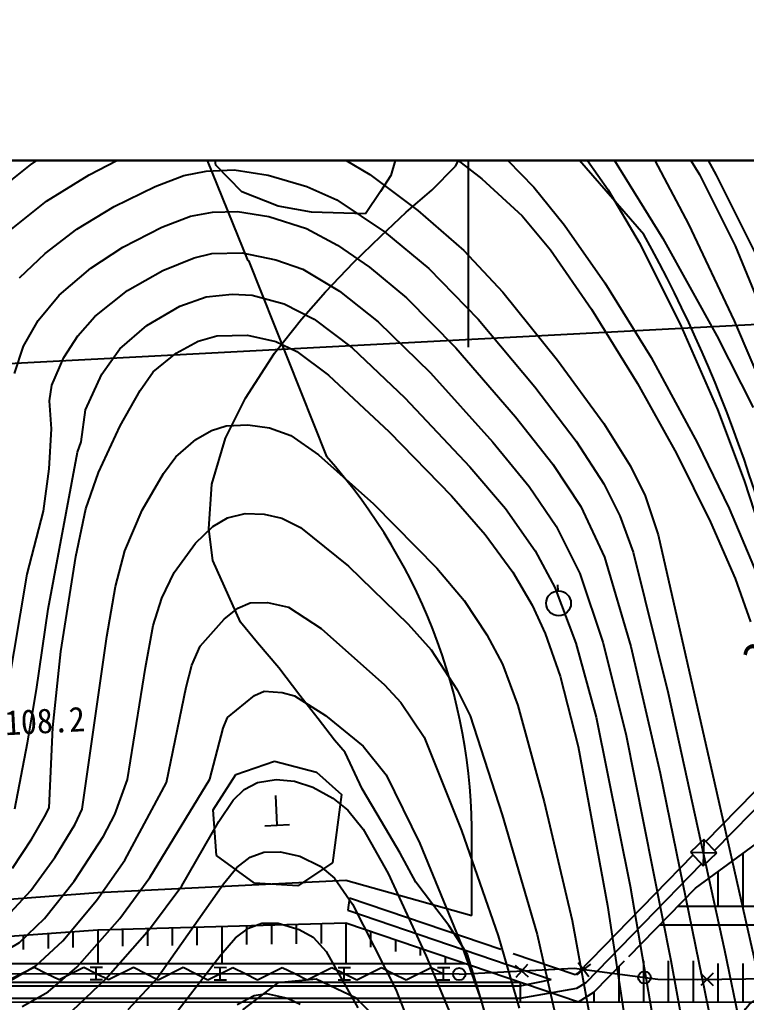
# Model space of a CAD drawing. Header units: millimetres. Extents: x 13158 to 13954, y 1103 to 1809.
# Drawn here: x 13435.4 to 13494, y 1495.5 to 1574.7 of the extents above; entities that cross this region are included whole.
import ezdxf
from ezdxf.xclip import XClip

# ---------------------------------------------------------------- set-up
doc = ezdxf.new("R2010")
doc.units = ezdxf.units.MM
doc.header["$LTSCALE"] = 10
doc.header["$MEASUREMENT"] = 0
doc.header["$XCLIPFRAME"] = 2
doc.layers.add('TN-MANH', color=4, linetype='Continuous')
doc.layers.add('TZ-BASE', color=253, linetype='Continuous')
doc.layers.add('TX-PAPR', color=2, linetype='Continuous', plot=False)
doc.styles.add('GR', font='GulimChe.ttf')
doc.styles.add('HANA', font='GulimChe.ttf')

# ---------------------------------------------------------------- blocks, each defined once
blk = doc.blocks.new('JD-SGKLSNK8SGJS87')
at = {"layer": 'TZ-BASE'}
for p, q in [((212.13, 66.933), (201.97, 91.898)), ((212.13, 66.933), (201.97, 91.898)), ((244.023, 69.033), (230.059, 85.123)), ((244.023, 69.033), (230.059, 85.123)), ((246.444, 79.878, 98), (249.868, 73.835, 98)), ((209.51, 74.636, 105.124), (209.156, 78.322, 105.124)), ((246.238, 77.543, 99), (248.512, 73.877, 99)), ((194.575, 74.671, 104), (197.233, 76.332, 104)), ((224.395, 76.474, 105.124), (223.63, 73.804, 105.124)), ((227.205, 76.441, 104), (230.962, 73.528, 104)), ((228.847, 74.548, 113.636), (229.767, 76.352, 113.636)), ((199.304, 73.86, 105), (203.465, 75.991, 105)), ((219.338, 75.398, 105), (221.94, 73.871, 105)), ((232.767, 75.297, 103), (235.167, 72.863, 103)), ((239.203, 75.399, 102), (241.148, 72.641, 102)), ((244.509, 75.768, 100), (247.621, 69.867, 100)), ((192.561, 73.036, 104), (194.575, 74.671, 104)), ((211.627, 72.487, 105.124), (209.51, 74.636, 105.124)), ((226.921, 72.611, 113.636), (228.847, 74.548, 113.636)), ((241.626, 75.061, 101), (245.552, 68.717, 101)), ((195.867, 71.737, 105), (199.304, 73.86, 105)), ((204.625, 72.92, 106), (206.948, 73.793, 106)), ((206.948, 73.793, 106), (208.744, 74.159, 106)), ((208.744, 74.159, 106), (211.011, 74.245, 106)), ((211.011, 74.245, 106), (213.729, 73.831, 106)), ((213.729, 73.831, 106), (216.86, 72.924, 106)), ((221.94, 73.871, 105), (225.792, 70.989, 105)), ((223.63, 73.804, 105.124), (222.795, 72.502, 105.124)), ((248.512, 73.877, 99), (251.388, 68.141, 99)), ((249.868, 73.835, 98), (253.313, 66.885, 98)), ((201.322, 71.299, 106), (204.625, 72.92, 106)), ((216.86, 72.924, 106), (219.272, 71.835, 106)), ((230.962, 73.528, 104), (234.207, 70.546, 104)), ((235.167, 72.863, 103), (237.631, 69.795, 103)), ((214.555, 71.338, 105.124), (211.627, 72.487, 105.124)), ((222.795, 72.502, 105.124), (221.594, 70.72, 105.124)), ((224.855, 70.856, 113.636), (226.921, 72.611, 113.636)), ((241.148, 72.641, 102), (243.64, 68.411, 102)), ((192.637, 69.144, 105), (195.867, 71.737, 105)), ((198.305, 69.469, 106), (201.322, 71.299, 106)), ((217.228, 70.835, 105.124), (214.555, 71.338, 105.124)), ((219.272, 71.835, 106), (223.119, 69.247, 106)), ((205.179, 69.636, 107), (207.466, 70.517, 107)), ((207.466, 70.517, 107), (209.239, 70.857, 107)), ((209.239, 70.857, 107), (211.262, 70.905, 107)), ((211.262, 70.905, 107), (213.781, 70.496, 107)), ((213.781, 70.496, 107), (216.833, 69.541, 107)), ((221.594, 70.72, 105.124), (217.228, 70.835, 105.124)), ((222.828, 68.9, 113.636), (224.855, 70.856, 113.636)), ((225.792, 70.989, 105), (229.521, 67.752, 105)), ((234.207, 70.546, 104), (236.492, 67.815, 104)), ((237.631, 69.795, 103), (240.881, 65.143, 103)), ((247.621, 69.867, 100), (251.316, 62.094, 100)), ((195.773, 67.519, 106), (198.305, 69.469, 106)), ((202.017, 68.034, 107), (205.179, 69.636, 107)), ((216.833, 69.541, 107), (219.335, 68.19, 107)), ((220.658, 66.823, 113.636), (222.828, 68.9, 113.636)), ((223.119, 69.247, 106), (226.683, 66.297, 106)), ((219.335, 68.19, 107), (221.915, 66.412, 107)), ((243.64, 68.411, 102), (246.95, 61.825, 102)), ((245.552, 68.717, 101), (249.921, 60.888, 101)), ((251.388, 68.141, 99), (253.276, 63.555, 99)), ((193.703, 65.548, 106), (195.773, 67.519, 106)), ((199.431, 66.322, 107), (202.017, 68.034, 107)), ((207.77, 67.161, 108), (209.203, 67.505, 108)), ((209.203, 67.505, 108), (211.64, 67.559, 108)), ((211.64, 67.559, 108), (214.353, 66.996, 108)), ((229.521, 67.752, 105), (232.656, 64.389, 105)), ((236.492, 67.815, 104), (239.794, 63.04, 104)), ((205.241, 66.149, 108), (207.77, 67.161, 108)), ((212.158, 66.962), (218.439, 51.141)), ((212.158, 66.962), (218.439, 51.141)), ((214.353, 66.996, 108), (216.526, 66.255, 108)), ((218.366, 64.426, 113.636), (220.658, 66.823, 113.636)), ((196.889, 64.155, 107), (199.431, 66.322, 107)), ((202.401, 64.52, 108), (205.241, 66.149, 108)), ((216.526, 66.255, 108), (219.49, 64.47, 108)), ((221.915, 66.412, 107), (224.895, 63.935, 107)), ((226.683, 66.297, 106), (230.667, 62.221, 106)), ((240.881, 65.143, 103), (244.608, 59.139, 103)), ((195.189, 62.113, 107), (196.889, 64.155, 107)), ((199.77, 62.429, 108), (202.401, 64.52, 108)), ((208.729, 64.033, 109), (210.835, 64.245, 109)), ((210.835, 64.245, 109), (212.46, 64.159, 109)), ((212.46, 64.159, 109), (215.028, 63.469, 109)), ((216.437, 62.228, 113.636), (218.366, 64.426, 113.636)), ((219.49, 64.47, 108), (222.615, 62.009, 108)), ((232.656, 64.389, 105), (237.073, 58.927, 105)), ((206.617, 63.27, 109), (208.729, 64.033, 109)), ((215.028, 63.469, 109), (217.445, 62.216, 109)), ((224.895, 63.935, 107), (228.867, 59.923, 107)), ((0, 48.59), (280, 63.212)), ((203.97, 61.705, 109), (206.617, 63.27, 109)), ((239.794, 63.04, 104), (243.513, 57.043, 104)), ((194.006, 60.045, 107), (195.189, 62.113, 107)), ((198.393, 60.873, 108), (199.77, 62.429, 108)), ((214.243, 59.488, 113.636), (216.437, 62.228, 113.636)), ((217.445, 62.216, 109), (220.522, 59.911, 109)), ((222.615, 62.009, 108), (226.818, 57.904, 108)), ((230.667, 62.221, 106), (235.238, 56.774, 106)), ((246.95, 61.825, 102), (249.955, 54.943, 102)), ((251.316, 62.094, 100), (253.915, 55.987, 100)), ((201.778, 59.818, 109), (203.97, 61.705, 109)), ((197.266, 59.121, 108), (198.393, 60.873, 108)), ((206.316, 59.484, 110), (208.093, 60.448, 110)), ((208.093, 60.448, 110), (209.592, 60.87, 110)), ((209.592, 60.87, 110), (212.073, 60.94, 110)), ((212.073, 60.94, 110), (214.346, 60.411, 110)), ((214.346, 60.411, 110), (216.049, 59.602, 110)), ((249.921, 60.888, 101), (252.829, 55.103, 101)), ((193.275, 57.843, 107), (194.006, 60.045, 107)), ((200.335, 57.792, 109), (201.778, 59.818, 109)), ((204.469, 57.971, 110), (206.316, 59.484, 110)), ((211.921, 55.864, 113.636), (214.243, 59.488, 113.636)), ((216.049, 59.602, 110), (218.612, 57.699, 110)), ((220.522, 59.911, 109), (224.77, 55.885, 109)), ((228.867, 59.923, 107), (233.689, 54.353, 107)), ((196.303, 56.909, 108), (197.266, 59.121, 108)), ((237.073, 58.927, 105), (240.798, 53.811, 105)), ((244.608, 59.139, 103), (248.34, 52.217, 103)), ((203.41, 56.47, 110), (204.469, 57.971, 110)), ((226.818, 57.904, 108), (231.861, 52.308, 108)), ((199.017, 54.915, 109), (200.335, 57.792, 109)), ((218.612, 57.699, 110), (223.507, 53.136, 110)), ((243.513, 57.043, 104), (246.647, 51.389, 104)), ((196.123, 55.63, 108), (196.303, 56.909, 108)), ((201.812, 53.616, 110), (203.41, 56.47, 110)), ((235.238, 56.774, 106), (238.569, 52.389, 106)), ((196.268, 53.372, 108), (196.123, 55.63, 108)), ((210.307, 52.636, 113.636), (211.921, 55.864, 113.636)), ((224.77, 55.885, 109), (230.01, 50.316, 109)), ((198.671, 52.346, 109), (199.017, 54.915, 109)), ((249.955, 54.943, 102), (252.115, 49.227, 102)), ((233.689, 54.353, 107), (236.683, 50.54, 107)), ((196.079, 50.166, 108), (196.268, 53.372, 108)), ((200.064, 49.864, 110), (201.812, 53.616, 110)), ((207.917, 52.531, 111), (209.162, 53.238, 111)), ((209.162, 53.238, 111), (210.353, 53.616, 111)), ((210.353, 53.616, 111), (212.101, 53.716, 111)), ((212.101, 53.716, 111), (213.849, 53.461, 111)), ((213.849, 53.461, 111), (215.557, 52.84, 111)), ((223.507, 53.136, 110), (228.532, 47.987, 110)), ((240.798, 53.811, 105), (242.948, 50.362, 105)), ((198.363, 51.501, 109), (198.671, 52.346, 109)), ((206.295, 51.125, 111), (207.917, 52.531, 111)), ((209.191, 48.922, 113.636), (210.307, 52.636, 113.636)), ((215.557, 52.84, 111), (217.809, 51.282, 111)), ((231.861, 52.308, 108), (234.785, 48.725, 108)), ((238.569, 52.389, 106), (240.813, 48.938, 106)), ((195.993, 38.847, 109), (198.363, 51.501, 109)), ((248.34, 52.217, 103), (250.909, 46.954, 103)), ((205.289, 49.782, 111), (206.295, 51.125, 111)), ((217.809, 51.282, 111), (222.238, 47.342, 111)), ((246.647, 51.389, 104), (249.413, 45.865, 104)), ((195.629, 46.758, 108), (196.079, 50.166, 108)), ((230.01, 50.316, 109), (232.866, 46.955, 109)), ((236.683, 50.54, 107), (238.948, 47.133, 107)), ((242.948, 50.362, 105), (244.133, 47.996, 105)), ((199.028, 46.926, 110), (200.064, 49.864, 110)), ((203.573, 46.832, 111), (205.289, 49.782, 111)), ((252.115, 49.227, 102), (254.56, 41.688, 102)), ((208.942, 45.322, 113.636), (209.191, 48.922, 113.636)), ((234.785, 48.725, 108), (236.97, 45.543, 108)), ((240.813, 48.938, 106), (242.094, 46.366, 106)), ((228.532, 47.987, 110), (231.246, 44.865, 110)), ((244.133, 47.996, 105), (245.185, 44.838, 105)), ((194.299, 41.66, 108), (195.629, 46.758, 108)), ((198.228, 43.084, 110), (199.028, 46.926, 110)), ((202.187, 43.546, 111), (203.573, 46.832, 111)), ((222.238, 47.342, 111), (227.326, 42.165, 111)), ((232.866, 46.955, 109), (235.258, 43.56, 109)), ((238.948, 47.133, 107), (240.842, 43.051, 107)), ((250.909, 46.954, 103), (253.163, 41.607, 103)), ((209.291, 45.506, 112), (210.464, 46.209, 112)), ((210.464, 46.209, 112), (211.892, 46.558, 112)), ((211.892, 46.558, 112), (213.413, 46.495, 112)), ((213.413, 46.495, 112), (214.831, 46.177, 112)), ((214.831, 46.177, 112), (216.357, 45.428, 112)), ((242.094, 46.366, 106), (243.162, 43.448, 106)), ((207.882, 44.162, 112), (209.291, 45.506, 112)), ((209.285, 42.783, 113.636), (208.942, 45.322, 113.636)), ((216.357, 45.428, 112), (220.219, 42.311, 112)), ((236.97, 45.543, 108), (238.874, 41.72, 108)), ((249.413, 45.865, 104), (251.396, 41.318, 104)), ((231.246, 44.865, 110), (233.455, 41.828, 110)), ((245.185, 44.838, 105), (249.718, 24.856, 105)), ((206.173, 41.807, 112), (207.882, 44.162, 112)), ((235.258, 43.56, 109), (236.844, 40.587, 109)), ((197.022, 35.447, 110), (198.228, 43.084, 110)), ((201.435, 40.673, 111), (202.187, 43.546, 111)), ((211.5, 37.796, 113.636), (209.285, 42.783, 113.636)), ((240.842, 43.051, 107), (242.973, 35.829, 107)), ((243.162, 43.448, 106), (245.997, 32.077, 106)), ((220.219, 42.311, 112), (225.016, 37.65, 112)), ((227.326, 42.165, 111), (229.534, 39.554, 111)), ((192.711, 32.245, 108), (194.299, 41.66, 108)), ((205.179, 39.734, 112), (206.173, 41.807, 112)), ((233.455, 41.828, 110), (235.015, 39.16, 110)), ((238.874, 41.72, 108), (240.71, 36.197, 108)), ((251.396, 41.318, 104), (252.618, 37.834, 104)), ((200.726, 36.635, 111), (201.435, 40.673, 111)), ((236.844, 40.587, 109), (238.545, 36.115, 109)), ((237.069, 40.824, 109.048), (237.095, 40.325, 109.048)), ((204.474, 37.527, 112), (205.179, 39.734, 112)), ((195.074, 32.369, 109), (195.993, 38.847, 109)), ((210.202, 38.04, 113), (211.305, 38.93, 113)), ((211.305, 38.93, 113), (212.284, 39.353, 113)), ((212.284, 39.353, 113), (213.695, 39.378, 113)), ((213.695, 39.378, 113), (215.387, 39.008, 113)), ((215.387, 39.008, 113), (218.009, 37.282, 113)), ((229.534, 39.554, 111), (231.372, 36.776, 111)), ((235.015, 39.16, 110), (236.081, 36.894, 110)), ((208.262, 35.857, 113), (210.202, 38.04, 113)), ((203.836, 34.141, 112), (204.474, 37.527, 112)), ((212.876, 36.136, 113.636), (211.5, 37.796, 113.636)), ((218.009, 37.282, 113), (223.116, 32.754, 113)), ((225.016, 37.65, 112), (226.875, 35.581, 112)), ((198.736, 22.729, 111), (200.726, 36.635, 111)), ((231.372, 36.776, 111), (232.643, 34.423, 111)), ((236.081, 36.894, 110), (237.291, 33.46, 110)), ((207.583, 34.35, 113), (208.262, 35.857, 113)), ((214.612, 34.11, 113.636), (212.876, 36.136, 113.636)), ((238.545, 36.115, 109), (240.196, 30.15, 109)), ((240.71, 36.197, 108), (242.586, 28.81, 108)), ((242.973, 35.829, 107), (245.355, 25.621, 107)), ((196.375, 29.327, 110), (197.022, 35.447, 110)), ((226.875, 35.581, 112), (228.974, 32.349, 112)), ((202.41, 25.121, 112), (203.836, 34.141, 112)), ((207.117, 32.57, 113), (207.583, 34.35, 113)), ((216.305, 31.904, 113.636), (214.612, 34.11, 113.636)), ((232.643, 34.423, 111), (233.87, 31.087, 111)), ((237.291, 33.46, 110), (238.726, 27.79, 110)), ((205.541, 24.874, 113), (207.117, 32.57, 113)), ((223.116, 32.754, 113), (224.433, 31.328, 113)), ((194.331, 28.075, 109), (195.074, 32.369, 109)), ((210.453, 30.129, 114), (212.636, 31.885, 114)), ((212.636, 31.885, 114), (213.41, 32.251, 114)), ((213.41, 32.251, 114), (214.866, 32.137, 114)), ((214.866, 32.137, 114), (215.862, 31.866, 114)), ((215.862, 31.866, 114), (218.361, 30.284, 114)), ((217.779, 30.021, 113.636), (216.305, 31.904, 113.636)), ((228.974, 32.349, 112), (230.025, 30.246, 112)), ((245.997, 32.077, 106), (250.522, 11.371, 106)), ((224.433, 31.328, 113), (226.32, 28.525, 113)), ((233.87, 31.087, 111), (235.989, 23.32, 111)), ((210.118, 29.247, 114), (210.453, 30.129, 114)), ((218.361, 30.284, 114), (221.385, 27.807, 114)), ((230.025, 30.246, 112), (232.617, 22.281, 112)), ((240.196, 30.15, 109), (242.923, 16.521, 109)), ((196.073, 22.844, 110), (196.375, 29.327, 110)), ((219.094, 28.3, 113.636), (217.779, 30.021, 113.636)), ((209.043, 25.162, 114), (210.118, 29.247, 114)), ((226.32, 28.525, 113), (229.336, 21, 113)), ((242.586, 28.81, 108), (246.208, 10.534, 108)), ((193.303, 22.751, 109), (194.331, 28.075, 109)), ((219.952, 27.307, 113.636), (219.094, 28.3, 113.636)), ((221.385, 27.807, 114), (223.256, 25.49, 114)), ((238.726, 27.79, 110), (241.103, 14.963, 110)), ((221.318, 24.38, 113.636), (219.952, 27.307, 113.636)), ((211.125, 25.525, 114.763), (214.252, 26.607, 114.763)), ((214.252, 26.607, 114.763), (217.646, 25.715, 114.763)), ((248.181, 16.373), (261.869, 26.351)), ((249.035, 20.114), (254.989, 26.223)), ((209.312, 22.68, 114.763), (211.125, 25.525, 114.763)), ((217.646, 25.715, 114.763), (219.644, 23.909, 114.763)), ((223.256, 25.49, 114), (225.975, 19.978, 114)), ((245.355, 25.621, 107), (249.468, 5.367, 107)), ((249.73, 19.395), (255.684, 25.504)), ((201.384, 22.299, 112), (202.41, 25.121, 112)), ((202.188, 18.627, 113), (205.541, 24.874, 113)), ((204.204, 17.222, 114), (209.043, 25.162, 114)), ((211.796, 24.323, 115), (212.88, 24.87, 115)), ((212.88, 24.87, 115), (214.373, 25.121, 115)), ((214.373, 25.121, 115), (215.855, 24.976, 115)), ((215.855, 24.976, 115), (217.337, 24.515, 115)), ((249.718, 24.856, 105), (254.934, 1.862, 105)), ((210.913, 23.45, 115), (211.796, 24.323, 115)), ((214.474, 21.434, 115.266), (214.349, 23.831, 115.266)), ((217.337, 24.515, 115), (218.96, 23.627, 115)), ((219.644, 23.909, 114.763), (218.918, 18.401, 114.763)), ((222.868, 21.731, 113.636), (221.318, 24.38, 113.636)), ((209.753, 21.749, 115), (210.913, 23.45, 115)), ((218.96, 23.627, 115), (220.172, 22.643, 115)), ((235.989, 23.32, 111), (238.239, 13.764, 111)), ((195.707, 22.109, 110), (196.073, 22.844, 110)), ((198.182, 21.529, 111), (198.736, 22.729, 111)), ((200.468, 20.545, 112), (201.384, 22.299, 112)), ((209.585, 18.997, 114.763), (209.312, 22.68, 114.763)), ((220.172, 22.643, 115), (221.387, 21.129, 115)), ((232.617, 22.281, 112), (235.414, 12.642, 112)), ((194.686, 20.343, 110), (195.707, 22.109, 110)), ((196.529, 18.828, 111), (198.182, 21.529, 111)), ((206.769, 16.559, 115), (209.753, 21.749, 115)), ((213.475, 21.382, 115.266), (215.472, 21.486, 115.266)), ((224.377, 19.184, 113.636), (222.868, 21.731, 113.636)), ((221.387, 21.129, 115), (223.406, 17.559, 115)), ((229.336, 21, 113), (232.294, 12.515, 113)), ((193.114, 17.965, 110), (194.686, 20.343, 110)), ((198.107, 16.928, 112), (200.468, 20.545, 112)), ((225.975, 19.978, 114), (229.36, 11.718, 114)), ((248.857, 20.298), (247.778, 19.255)), ((248.857, 20.298), (248.821, 18.177)), ((249.899, 19.22), (248.857, 20.298)), ((212.282, 18.874, 116), (213.398, 19.258, 116)), ((213.398, 19.258, 116), (214.713, 19.304, 116)), ((214.713, 19.304, 116), (216.289, 18.933, 116)), ((225.646, 16.84, 113.636), (224.377, 19.184, 113.636)), ((230.149, 14.165), (230.149, 19.014)), ((230.149, 14.165), (230.149, 19.014)), ((238.736, 9.546), (247.999, 19.051)), ((247.778, 19.255), (249.899, 19.22)), ((247.778, 19.255), (248.821, 18.177)), ((248.821, 18.177), (249.899, 19.22)), ((251.999, 19.156), (251.999, 14.908)), ((194.597, 16.178, 111), (196.529, 18.828, 111)), ((199.896, 15.36, 113), (202.188, 18.627, 113)), ((212.647, 16.759, 114.763), (209.585, 18.997, 114.763)), ((211.203, 18.036, 116), (212.282, 18.874, 116)), ((218.918, 18.401, 114.763), (216.127, 16.551, 114.763)), ((216.289, 18.933, 116), (217.932, 18.139, 116)), ((239.368, 8.762), (248.683, 18.32)), ((210.146, 16.726, 116), (211.203, 18.036, 116)), ((217.932, 18.139, 116), (219.097, 17.168, 116)), ((223.406, 17.559, 115), (226.466, 10.876, 115)), ((249.999, 17.698), (249.999, 14.908)), ((195.702, 13.913, 112), (198.107, 16.928, 112)), ((199.999, 16.016), (219.999, 17.017)), ((199.999, 16.016), (219.999, 17.017)), ((201.773, 13.91, 114), (204.204, 17.222, 114)), ((204.699, 9, 116), (210.146, 16.726, 116)), ((216.127, 16.551, 114.763), (212.647, 16.759, 114.763)), ((219.097, 17.168, 116), (220.55, 15.067, 116)), ((219.999, 17.017), (230.149, 14.165)), ((219.999, 17.017), (230.149, 14.165)), ((226.981, 15.079, 113.636), (225.646, 16.84, 113.636)), ((179.999, 14.525), (199.999, 16.016)), ((179.999, 14.525), (199.999, 16.016)), ((192.653, 14.067, 111), (194.597, 16.178, 111)), ((204.177, 13.058, 115), (206.769, 16.559, 115)), ((242.811, 10.862), (248.181, 16.373)), ((242.923, 16.521, 109), (245.901, -0.898, 109)), ((197.177, 12.114, 113), (199.896, 15.36, 113)), ((220.303, 15.586), (220.151, 14.581)), ((220.303, 15.586), (232.49, 11.44)), ((220.55, 15.067, 116), (224.03, 8.193, 116)), ((228.317, 13.359, 113.636), (226.981, 15.079, 113.636)), ((220.151, 14.581), (236.549, 9.003)), ((241.103, 14.963, 110), (250.873, -48.895, 110)), ((246.754, 14.908), (280, 14.91)), ((193.704, 11.999, 112), (195.702, 13.913, 112)), ((198.349, 10.029, 114), (201.773, 13.91, 114)), ((199.999, 13.016), (219.999, 13.577)), ((212.151, 13.136, 117), (213.236, 13.555, 117)), ((213.236, 13.555, 117), (214.557, 13.542, 117)), ((214.557, 13.542, 117), (216.235, 13.039, 117)), ((216, 13.464), (216, 11.88)), ((218, 13.52), (218, 11.908)), ((219.999, 13.577), (238.751, 7.197)), ((220, 13.577), (220, 10.296)), ((238.239, 13.764, 111), (241.466, -3.784, 111)), ((179.999, 11.525), (199.999, 13.016)), ((196, 12.717), (196, 11.506)), ((198, 12.867), (198, 11.581)), ((200, 13.016), (200, 10.295)), ((200.656, 9.053, 115), (204.177, 13.058, 115)), ((202, 13.072), (202, 11.684)), ((204, 13.128), (204, 11.712)), ((206, 13.184), (206, 11.74)), ((208, 13.24), (208, 11.768)), ((210, 13.296), (210, 10.296)), ((211.112, 12.36, 117), (212.151, 13.136, 117)), ((212, 13.352), (212, 11.824)), ((214, 13.408), (214, 11.852)), ((216.235, 13.039, 117), (217.378, 12.404, 117)), ((222, 12.896), (222, 11.606)), ((229.251, 11.902, 113.636), (228.317, 13.359, 113.636)), ((245.292, 13.408), (280, 13.41)), ((191.821, 10.886, 112), (193.704, 11.999, 112)), ((194, 12.568), (194, 11.432)), ((195.021, 10.119, 113), (197.177, 12.114, 113)), ((209.932, 11, 117), (211.112, 12.36, 117)), ((217.378, 12.404, 117), (218.414, 11.261, 117)), ((224, 12.216), (224, 11.275)), ((229.808, 11.013, 113.636), (229.251, 11.902, 113.636)), ((232.294, 12.515, 113), (233.982, 6.688, 113)), ((235.414, 12.642, 112), (237.691, 2.557, 112)), ((218.414, 11.261, 117), (220.974, 6.735, 117)), ((226, 11.535), (226, 10.945)), ((229.36, 11.718, 114), (230.969, 7.147, 114)), ((233.49, 11.1), (238.496, 9.397)), ((250.522, 11.371, 106), (252.457, 2.14, 106)), ((106.961, 10.291), (229.64, 10.297)), ((205.246, 4.937, 117), (209.932, 11, 117)), ((226.466, 10.876, 115), (228.423, 6.267, 115)), ((228, 10.855), (228, 10.297)), ((230.867, 7.544, 113.636), (229.808, 11.013, 113.636)), ((238.728, 10.373), (239.591, 9.253)), ((240, 7.978), (242.47, 10.512)), ((244, 10.512), (244, 7.192)), ((246, 10.512), (246, 7.192)), ((246.208, 10.534, 108), (248.618, -2.858, 108)), ((248, 10.512), (248, 7.192)), ((250, 10.3), (250, 7.192)), ((252, 10.3), (252, 7.192)), ((192.821, 8.833, 113), (195.021, 10.119, 113)), ((194.879, 9.971), (192.878, 8.973)), ((195.879, 9.47), (194.879, 9.971)), ((195.999, 8.001, 114), (198.349, 10.029, 114)), ((198.879, 9.968), (196.878, 8.969)), ((199.879, 9.467), (198.879, 9.968)), ((200.379, 9.967), (199.379, 9.967)), ((199.878, 8.967), (199.879, 9.967)), ((202.879, 9.964), (200.878, 8.966)), ((203.879, 9.464), (202.879, 9.964)), ((206.879, 9.961), (204.878, 8.963)), ((207.879, 9.46), (206.879, 9.961)), ((210.879, 9.958), (208.878, 8.959)), ((210.379, 9.958), (209.379, 9.959)), ((209.878, 8.959), (209.879, 9.959)), ((211.879, 9.457), (210.879, 9.958)), ((214.879, 9.954), (212.878, 8.956)), ((215.879, 9.454), (214.879, 9.954)), ((218.879, 9.951), (216.878, 8.953)), ((219.879, 9.45), (218.879, 9.951)), ((220.379, 9.95), (219.379, 9.951)), ((219.878, 8.95), (219.879, 9.95)), ((222.879, 9.948), (220.878, 8.949)), ((223.879, 9.447), (222.879, 9.948)), ((226.879, 9.944), (224.878, 8.946)), ((227.879, 9.444), (226.879, 9.944)), ((228.379, 9.943), (227.379, 9.944)), ((227.878, 8.944), (227.879, 9.944)), ((233.647, 10.17), (234.696, 9.222)), ((234.645, 10.221), (233.697, 9.172)), ((238.496, 9.397), (238.736, 9.546)), ((239.72, 10.244), (238.599, 9.381)), ((242, 10.03), (242, 7.192)), ((248.603, 9.517), (249.615, 8.528)), ((249.603, 9.528), (248.615, 8.517)), ((106.961, 8.791), (234.048, 8.797)), ((196.878, 8.969), (195.879, 9.47)), ((197.957, 6.508, 115), (200.656, 9.053, 115)), ((200.378, 8.967), (199.378, 8.967)), ((200.878, 8.966), (199.879, 9.467)), ((202.459, 6.597, 116), (204.699, 9, 116)), ((204.878, 8.963), (203.879, 9.464)), ((208.878, 8.959), (207.879, 9.46)), ((210.378, 8.958), (209.378, 8.959)), ((214.517, 8.736, 116.815), (211.683, 6.564, 116.815)), ((212.878, 8.956), (211.879, 9.457)), ((217.598, 9.034, 116.815), (214.517, 8.736, 116.815)), ((216.878, 8.953), (215.879, 9.454)), ((220.826, 7.5, 116.815), (217.598, 9.034, 116.815)), ((220.378, 8.95), (219.378, 8.951)), ((220.878, 8.949), (219.879, 9.45)), ((224.878, 8.946), (223.879, 9.447)), ((228.378, 8.943), (227.378, 8.944)), ((234.048, 8.497), (236.549, 9.003)), ((234.048, 8.797), (234.049, 7.192)), ((238.623, 8.297), (239.368, 8.762)), ((106.961, 8.491), (234.048, 8.497)), ((193.915, 6.823, 114), (195.999, 8.001, 114)), ((224.03, 8.193, 116), (228.254, -2.51, 116)), ((234.049, 7.497), (238.623, 8.297)), ((238.751, 7.197), (240, 7.978)), ((240, 7.978), (240, 7.192)), ((0, 7.181), (280, 7.194)), ((106.961, 7.491), (234.049, 7.497)), ((112.531, 7.491), (234.049, 7.497)), ((211.25, 6.978, 118), (212.609, 7.711, 118)), ((212.609, 7.711, 118), (213.603, 7.885, 118)), ((213.603, 7.885, 118), (215.296, 7.504, 118)), ((215.296, 7.504, 118), (216.326, 7.019, 118)), ((223.282, 5.107, 116.815), (220.826, 7.5, 116.815)), ((231.847, 4.155, 113.636), (230.867, 7.544, 113.636))]:
    blk.add_line(p, q, dxfattribs=at)
at = {"layer": 'TZ-BASE', "linetype": 'ByBlock'}
blk.add_line((229.903, 59.967), (229.872, 78.779), dxfattribs=at)
at = {"layer": 'TZ-BASE', "ltscale": 0.2}
for p, q in [((229.141, 9.443), (79.879, 9.567)), ((229.141, 9.443), (238.411, 9.91)), ((238.411, 9.91), (245.149, 9.036)), ((245.149, 9.036), (248.362, 9.014)), ((248.362, 9.014), (265.704, 9.214))]:
    blk.add_line(p, q, dxfattribs=at)
at = {"layer": 'TZ-BASE'}
for centre, radius in [((237.148, 39.326, 109.048), 1), ((229.141, 9.443), 0.5), ((244.082, 9.175), 0.5)]:
    blk.add_circle(centre, radius, dxfattribs=at)
for centre, radius, start, end in [((145.054, 13.982), 113.25, 7.66942, 29.08484), ((145.054, 13.982), 113.25, 7.66942, 29.08484), ((184.332, 20.511), 45.841, 358.12904, 41.92587), ((184.332, 20.511), 45.841, 358.12904, 41.92587), ((172.499, 19.011), 75.5, 0.0028, 0.01181)]:
    blk.add_arc(centre, radius, start, end, dxfattribs=at)
at = {"layer": 'TZ-BASE', "style": 'HANA'}
blk.add_text('108.2', height=2, rotation=2.98923, dxfattribs=at).set_placement((192.56, 28.684, 108.203))

msp = doc.modelspace()

# ---------------------------------------------------------------- linework, layer by layer
at = {"layer": 'TN-MANH'}
msp.add_circle((13495.675, 1493.84), 2.1, dxfattribs=at)
at = {"layer": 'TX-PAPR', "flags": 128}
msp.add_lwpolyline([(13941.675, 1413.34), (13241.675, 1413.34), (13241.675, 1563.34), (13941.675, 1563.34)], close=True, dxfattribs=at)

# ---------------------------------------------------------------- block references
at = {"layer": 'TZ-BASE'}
ref = msp.add_blockref('JD-SGKLSNK8SGJS87', (13241.675, 1488.34), dxfattribs=at)
XClip(ref).set_block_clipping_path([(0, -75), (699.9999999994, 75)])

# ---------------------------------------------------------------- texts
at = {"layer": 'TZ-BASE', "style": 'GR'}
msp.add_text('295K954', height=3, rotation=29.23864, dxfattribs=at).set_placement((13494.825, 1521.244))

doc.saveas('drawing.dxf')
